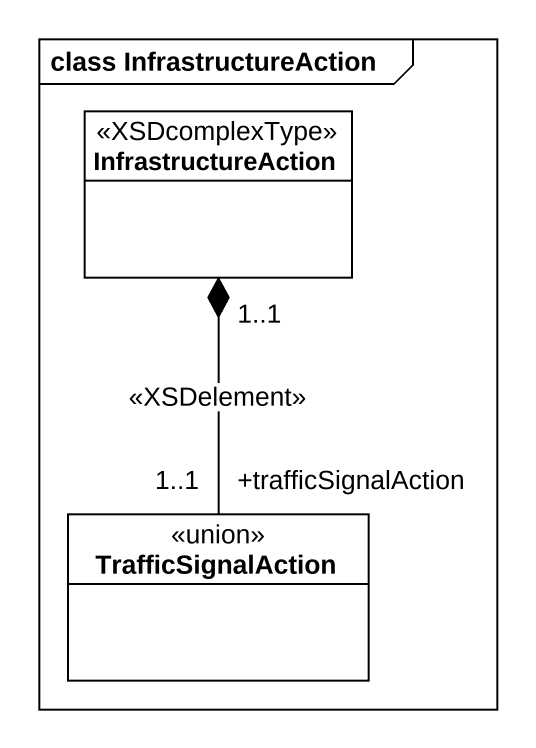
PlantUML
@startuml
mainframe class InfrastructureAction
hide circle
hide empty members
class InfrastructureAction <<XSDcomplexType>>
class TrafficSignalAction <<union>>
InfrastructureAction "1..1" *-- "+trafficSignalAction\n1..1" TrafficSignalAction : <<XSDelement>>
@enduml
